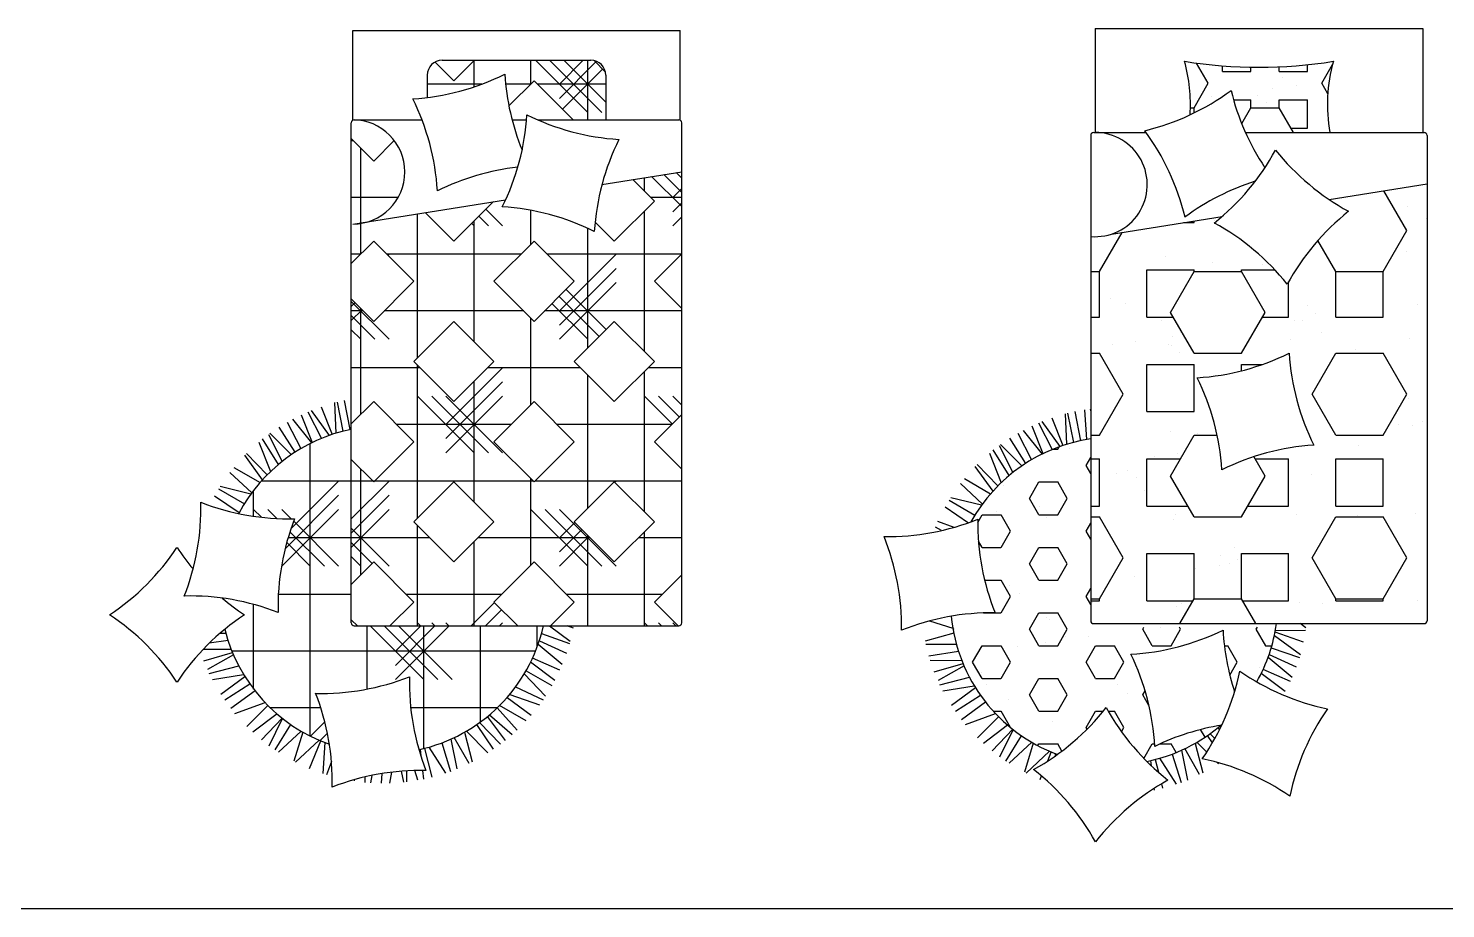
# Model space of a CAD drawing. Header units: inches. Extents: x 11.4 to 53.9, y 13.7 to 38.5.
# Drawn here: x 37.672 to 42.432, y 22.419 to 25.377 of the extents above; entities that cross this region are included whole.
import ezdxf

# ---------------------------------------------------------------- set-up
doc = ezdxf.new("R2010")
doc.units = ezdxf.units.IN
doc.header["$MEASUREMENT"] = 0
doc.layers.add('1', color=1, linetype='Continuous')
doc.layers.add('4', color=4, linetype='Continuous')

msp = doc.modelspace()

# ---------------------------------------------------------------- linework, layer by layer
at = {"layer": '1'}
msp.add_line((33.248, 22.4193), (53.5742, 22.4193), dxfattribs=at)
at = {"layer": '4'}
for p, q in [((41.2549, 25.3768), (42.3549, 25.3768)), ((41.2549, 25.3768), (41.2549, 25.0268)), ((42.3549, 25.3768), (42.3549, 25.0268)), ((38.7612, 25.3694), (39.8612, 25.3694)), ((38.7612, 25.068), (38.7612, 25.3694)), ((39.8612, 25.068), (39.8612, 25.3694)), ((39.1009, 25.2004), (39.0378, 25.2635)), ((39.0612, 25.2694), (39.5612, 25.2694)), ((39.1009, 25.2004), (39.1698, 25.2694)), ((39.1693, 25.1802), (39.1693, 25.2689)), ((39.3598, 25.19), (39.3598, 25.2694)), ((39.3749, 25.2694), (39.5503, 25.094)), ((39.4226, 25.2694), (39.5979, 25.094)), ((39.5352, 25.2694), (39.4551, 25.1892)), ((39.5768, 25.2633), (39.4551, 25.1416)), ((39.6006, 25.2395), (39.4659, 25.1048)), ((39.4702, 25.2694), (39.6112, 25.1283)), ((39.5503, 25.0694), (39.5503, 25.2694)), ((39.6101, 25.2301), (39.5719, 25.2682)), ((41.6348, 25.1924), (41.5957, 25.26)), ((41.6824, 25.232), (41.6824, 25.2508)), ((41.6824, 25.232), (41.7777, 25.232)), ((41.7777, 25.232), (41.7777, 25.2463)), ((41.8729, 25.232), (41.8729, 25.2475)), ((41.8729, 25.232), (41.9682, 25.232)), ((41.9682, 25.232), (41.9682, 25.2545)), ((42.0158, 25.1924), (42.0518, 25.2548)), ((39.0112, 25.2194), (39.0112, 25.1443)), ((39.1948, 25.1892), (39.0112, 25.1892)), ((39.3591, 25.1892), (39.2747, 25.1892)), ((39.2857, 25.1159), (39.3703, 25.2004)), ((39.5014, 25.0694), (39.3703, 25.2004)), ((39.6112, 25.1892), (39.3815, 25.1892)), ((39.6112, 25.2194), (39.6112, 25.0694)), ((41.5872, 25.1099), (41.6348, 25.1924)), ((41.8824, 25.2109), (41.8824, 25.2109)), ((41.9311, 25.1859), (41.9311, 25.1859)), ((42.036, 25.1573), (42.0158, 25.1924)), ((41.6448, 25.1482), (41.6448, 25.1482)), ((41.7196, 25.1367), (41.7777, 25.1367)), ((41.7777, 25.1099), (41.7777, 25.1367)), ((41.8013, 25.1521), (41.8013, 25.1521)), ((41.8518, 25.1754), (41.8518, 25.1754)), ((41.8729, 25.1367), (41.9682, 25.1367)), ((41.8729, 25.1099), (41.8729, 25.1367)), ((41.9682, 25.0415), (41.9682, 25.1367)), ((41.5748, 25.1099), (41.5872, 25.1099)), ((41.5872, 25.0926), (41.5872, 25.1099)), ((41.747, 25.0567), (41.7777, 25.1099)), ((41.7777, 25.1099), (41.8729, 25.1099)), ((41.8294, 25.1264), (41.8294, 25.1264)), ((41.9205, 25.0274), (41.8729, 25.1099)), ((38.7562, 23.3794), (38.7562, 25.0594)), ((38.7662, 25.0694), (38.9937, 25.0694)), ((39.2964, 25.0694), (39.3451, 25.0694)), ((39.3828, 25.0694), (39.8562, 25.0694)), ((39.8662, 23.3794), (39.8662, 25.0594)), ((41.9124, 25.0415), (41.9682, 25.0415)), ((38.8315, 24.931), (38.7562, 25.0063)), ((38.7638, 24.9987), (38.7562, 24.9987)), ((38.8315, 24.931), (38.9006, 25.0002)), ((38.9017, 24.9987), (38.8992, 24.9987)), ((41.2399, 25.0168), (41.2399, 23.3868)), ((41.2499, 25.0268), (41.4257, 25.0268)), ((41.7597, 25.0268), (42.3599, 25.0268)), ((41.9202, 25.0268), (41.9205, 25.0274)), ((42.3699, 25.0168), (42.3699, 23.3868)), ((38.7883, 24.6185), (38.7883, 24.9742)), ((39.5984, 24.8525), (39.8662, 24.8951)), ((39.7744, 24.7963), (39.7017, 24.869)), ((39.7408, 24.8299), (39.7408, 24.8752)), ((39.7652, 24.8791), (39.8662, 24.7781)), ((39.8063, 24.8856), (39.8662, 24.8257)), ((39.8474, 24.8922), (39.8662, 24.8733)), ((42.0406, 24.8018), (42.3699, 24.8542)), ((38.9136, 24.8082), (38.7562, 24.8082)), ((39.8662, 24.8082), (39.7625, 24.8082)), ((39.8662, 24.8384), (39.8361, 24.8082)), ((42.0433, 24.8), (42.0447, 24.8024)), ((42.3015, 24.6974), (42.2244, 24.831)), ((38.7612, 24.7194), (39.2748, 24.8011)), ((39.1009, 24.6616), (39.0044, 24.758)), ((39.1009, 24.6616), (39.2338, 24.7945)), ((39.2084, 24.7691), (39.2646, 24.713)), ((39.3598, 24.6512), (39.3598, 24.7654)), ((39.6397, 24.6616), (39.7744, 24.7963)), ((39.7408, 24.2911), (39.7408, 24.7628)), ((39.8662, 24.7908), (39.8361, 24.7606)), ((42.3023, 24.7794), (42.3023, 24.7794)), ((38.9788, 24.2702), (38.9788, 24.754)), ((39.1608, 24.7215), (39.1693, 24.713)), ((39.1693, 24.3238), (39.1693, 24.7301)), ((39.1846, 24.7453), (39.2169, 24.713)), ((39.6397, 24.6616), (39.5752, 24.7261)), ((39.8662, 24.7431), (39.8361, 24.713)), ((41.3092, 24.6854), (41.6815, 24.7447)), ((41.5516, 24.724), (41.5872, 24.724)), ((41.5872, 24.724), (41.5872, 24.7296)), ((41.6556, 24.7321), (41.6556, 24.7321)), ((42.3665, 24.7384), (42.3665, 24.7384)), ((38.7562, 24.5864), (38.8315, 24.6616)), ((38.9662, 24.5269), (38.8315, 24.6616)), ((39.2356, 24.5269), (39.3703, 24.6616)), ((39.505, 24.5269), (39.3703, 24.6616)), ((39.5503, 24.3029), (39.5503, 24.7051)), ((41.2697, 24.56), (41.3454, 24.6912)), ((42.0634, 24.56), (42.0032, 24.6642)), ((42.2222, 24.56), (42.3015, 24.6974)), ((38.7876, 24.6177), (38.7562, 24.6177)), ((39.3264, 24.6177), (38.8754, 24.6177)), ((38.8836, 24.6177), (38.8795, 24.6136)), ((39.8652, 24.6177), (39.4142, 24.6177)), ((39.6456, 24.6177), (39.4551, 24.4272)), ((39.7744, 24.5269), (39.8662, 24.6188)), ((42.3005, 24.6287), (42.3005, 24.6287)), ((39.6456, 24.5701), (39.4551, 24.3796)), ((41.4284, 24.5652), (41.5872, 24.5652)), ((41.4284, 24.4065), (41.4284, 24.5652)), ((41.49, 24.6088), (41.49, 24.6088)), ((41.5872, 24.5599), (41.5872, 24.5652)), ((41.6487, 24.5893), (41.6487, 24.5893)), ((41.7459, 24.5652), (41.8585, 24.5652)), ((41.7459, 24.56), (41.7459, 24.5652)), ((41.8162, 24.5849), (41.8162, 24.5849)), ((38.8315, 24.3922), (38.9662, 24.5269)), ((39.3703, 24.3922), (39.2356, 24.5269)), ((39.3703, 24.3922), (39.505, 24.5269)), ((39.6456, 24.5225), (39.4551, 24.332)), ((39.8662, 24.4351), (39.7744, 24.5269)), ((41.2399, 24.56), (41.2697, 24.56)), ((41.2697, 24.4065), (41.2697, 24.56)), ((41.5078, 24.4225), (41.5872, 24.56)), ((41.5872, 24.56), (41.7459, 24.56)), ((41.8253, 24.4225), (41.7459, 24.56)), ((41.9047, 24.4065), (41.9047, 24.525)), ((42.0634, 24.56), (42.2222, 24.56)), ((42.0634, 24.4065), (42.0634, 24.56)), ((42.2222, 24.4065), (42.2222, 24.56)), ((39.454, 24.4759), (39.5887, 24.3412)), ((39.4778, 24.4997), (39.6125, 24.365)), ((38.8315, 24.3922), (38.7562, 24.4675)), ((38.7562, 24.4593), (38.8836, 24.332)), ((38.7686, 24.4551), (38.7562, 24.4428)), ((38.7924, 24.4313), (38.7562, 24.3951)), ((38.7965, 24.4272), (38.7562, 24.4272)), ((38.7883, 24.0797), (38.7883, 24.4354)), ((39.3353, 24.4272), (38.8665, 24.4272)), ((39.8662, 24.4272), (39.4053, 24.4272)), ((39.4302, 24.4521), (39.5503, 24.332)), ((41.3062, 24.4678), (41.3062, 24.4678)), ((41.3581, 24.4511), (41.3581, 24.4511)), ((41.5872, 24.285), (41.5078, 24.4225)), ((41.7459, 24.285), (41.8253, 24.4225)), ((41.9679, 24.4459), (41.9679, 24.4459)), ((42.336, 24.45), (42.336, 24.45)), ((38.7562, 24.4117), (38.8359, 24.332)), ((38.9662, 24.2575), (39.1009, 24.3922)), ((39.2356, 24.2575), (39.1009, 24.3922)), ((39.3598, 24.1124), (39.3598, 24.4027)), ((39.505, 24.2575), (39.6397, 24.3922)), ((39.7744, 24.2575), (39.6397, 24.3922)), ((41.2399, 24.4065), (41.2697, 24.4065)), ((41.4284, 24.4065), (41.517, 24.4065)), ((41.4762, 24.396), (41.4762, 24.396)), ((41.8019, 24.3797), (41.8019, 24.3797)), ((41.8161, 24.4065), (41.9047, 24.4065)), ((41.9258, 24.396), (41.9258, 24.396)), ((41.9507, 24.3969), (41.9507, 24.3969)), ((41.996, 24.4202), (41.996, 24.4202)), ((42.0634, 24.4065), (42.2222, 24.4065)), ((38.7562, 24.3641), (38.7883, 24.332)), ((41.5156, 24.342), (41.5156, 24.342)), ((41.5404, 24.3551), (41.5404, 24.3551)), ((41.9112, 24.33), (41.9112, 24.33)), ((42.015, 24.356), (42.015, 24.356)), ((42.3101, 24.3351), (42.3101, 24.3351)), ((41.2399, 24.285), (41.2697, 24.285)), ((41.349, 24.1475), (41.2697, 24.285)), ((41.3124, 24.3153), (41.3124, 24.3153)), ((41.3917, 24.3257), (41.3917, 24.3257)), ((41.4996, 24.3152), (41.4996, 24.3152)), ((41.5098, 24.3121), (41.5098, 24.3121)), ((41.5379, 24.2864), (41.5379, 24.2864)), ((41.5872, 24.285), (41.7459, 24.285)), ((41.984, 24.1475), (42.0634, 24.285)), ((42.0634, 24.285), (42.2222, 24.285)), ((42.1286, 24.2987), (42.1286, 24.2987)), ((42.3015, 24.1475), (42.2222, 24.285)), ((38.987, 24.2367), (38.7562, 24.2367)), ((39.1009, 24.1228), (38.9662, 24.2575)), ((38.9788, 23.7314), (38.9788, 24.2449)), ((39.2646, 24.2367), (39.0741, 24.0462)), ((39.1009, 24.1228), (39.2356, 24.2575)), ((39.5258, 24.2367), (39.2148, 24.2367)), ((39.6397, 24.1228), (39.505, 24.2575)), ((39.6397, 24.1228), (39.7744, 24.2575)), ((39.8662, 24.2367), (39.7536, 24.2367)), ((41.4284, 24.2477), (41.5872, 24.2477)), ((41.4284, 24.089), (41.4284, 24.2477)), ((41.5872, 24.089), (41.5872, 24.2477)), ((41.7459, 24.2477), (41.8169, 24.2477)), ((41.7459, 24.2262), (41.7459, 24.2477)), ((39.2646, 24.1891), (39.0741, 23.9986)), ((39.1693, 23.785), (39.1693, 24.1913)), ((39.5503, 23.764), (39.5503, 24.2122)), ((39.7408, 23.7523), (39.7408, 24.2239)), ((38.9788, 24.1415), (39.1693, 23.951)), ((39.0264, 24.1415), (39.2169, 23.951)), ((39.2646, 24.1415), (39.0741, 23.951)), ((39.0741, 24.1415), (39.2646, 23.951)), ((39.7408, 24.1415), (39.8343, 24.048)), ((39.7884, 24.1415), (39.8581, 24.0718)), ((39.8361, 24.1415), (39.8662, 24.1113)), ((41.2697, 24.01), (41.349, 24.1475)), ((42.0634, 24.01), (41.984, 24.1475)), ((42.2222, 24.01), (42.3015, 24.1475)), ((38.6103, 24.0884), (38.6561, 23.9992)), ((38.6215, 24.0931), (38.6822, 24.0091)), ((38.6553, 24.1057), (38.6923, 24.0126)), ((38.706, 24.0169), (38.701, 24.1194)), ((38.7084, 24.1213), (38.7276, 24.023)), ((38.7328, 24.1269), (38.7519, 24.0287)), ((38.7562, 24.0476), (38.8315, 24.1228)), ((38.9662, 23.9881), (38.8315, 24.1228)), ((39.2356, 23.9881), (39.3703, 24.1228)), ((39.505, 23.9881), (39.3703, 24.1228)), ((41.1868, 24.0895), (41.206, 23.9913)), ((41.2265, 23.9952), (41.22, 24.0955)), ((41.2383, 24.0981), (41.2398, 24.0903)), ((41.4284, 24.089), (41.5872, 24.089)), ((42.3084, 24.1339), (42.3084, 24.1339)), ((38.5409, 24.0538), (38.5871, 23.9649)), ((38.5586, 24.0636), (38.6225, 23.984)), ((38.5882, 24.0785), (38.6252, 23.9854)), ((39.2937, 24.0462), (38.908, 24.0462)), ((39.8325, 24.0462), (39.4469, 24.0462)), ((39.7744, 23.9881), (39.8662, 24.0799)), ((41.0422, 24.0411), (41.0792, 23.948)), ((41.0643, 24.051), (41.1102, 23.9618)), ((41.0756, 24.0557), (41.1362, 23.9718)), ((41.1094, 24.0683), (41.1464, 23.9752)), ((41.16, 23.9796), (41.155, 24.082)), ((41.1624, 24.0839), (41.1816, 23.9856)), ((42.2733, 24.0472), (42.2733, 24.0472)), ((42.3197, 24.0414), (42.3197, 24.0414)), ((42.3527, 24.0576), (42.3527, 24.0576)), ((38.5119, 23.9119), (38.4586, 23.9975)), ((38.478, 24.0125), (38.5244, 23.9221)), ((38.5549, 23.9446), (38.4829, 24.0162)), ((38.5133, 24.0369), (38.5671, 23.9526)), ((40.9673, 23.9995), (41.0211, 23.9152)), ((40.9949, 24.0164), (41.0411, 23.9276)), ((41.0126, 24.0262), (41.0765, 23.9466)), ((41.2399, 24.01), (41.2697, 24.01)), ((41.5078, 23.8725), (41.5872, 24.01)), ((41.5092, 24.0215), (41.5092, 24.0215)), ((41.5872, 24.01), (41.6644, 24.01)), ((41.5992, 24.0144), (41.5992, 24.0144)), ((42.0634, 24.01), (42.2222, 24.01)), ((38.4041, 23.9485), (38.474, 23.877)), ((38.4455, 23.9868), (38.4849, 23.8878)), ((38.6186, 22.999), (38.6186, 23.9821)), ((38.8315, 23.8534), (38.9662, 23.9881)), ((39.3703, 23.8534), (39.2356, 23.9881)), ((39.3703, 23.8534), (39.505, 23.9881)), ((39.8662, 23.8963), (39.7744, 23.9881)), ((40.8996, 23.9494), (40.9389, 23.8504)), ((40.9659, 23.8745), (40.9126, 23.9602)), ((40.932, 23.9751), (40.9785, 23.8848)), ((41.009, 23.9072), (40.937, 23.9788)), ((41.1122, 23.9626), (41.129, 23.9626)), ((41.1291, 23.9626), (41.1338, 23.9709)), ((41.1694, 23.9665), (41.1694, 23.9665)), ((41.5322, 23.9496), (41.5322, 23.9496)), ((42.1381, 23.9743), (42.1381, 23.9743)), ((38.362, 23.9018), (38.4497, 23.8508)), ((38.4577, 23.8597), (38.3982, 23.9425)), ((38.8315, 23.8534), (38.7562, 23.9286)), ((40.9117, 23.8224), (40.8522, 23.9052)), ((40.8581, 23.9111), (40.928, 23.8396)), ((41.2243, 23.9076), (41.2398, 23.9345)), ((41.2398, 23.8808), (41.2243, 23.9077)), ((41.2399, 23.9302), (41.2697, 23.9302)), ((41.2697, 23.7715), (41.2697, 23.9302)), ((41.4284, 23.9302), (41.5411, 23.9302)), ((41.4284, 23.7715), (41.4284, 23.9302)), ((41.4529, 23.9392), (41.4529, 23.9392)), ((41.8253, 23.8726), (41.7876, 23.9378)), ((41.792, 23.9302), (41.9047, 23.9302)), ((41.9047, 23.7715), (41.9047, 23.9302)), ((42.0634, 23.9302), (42.2222, 23.9302)), ((42.0634, 23.7715), (42.0634, 23.9302)), ((42.2222, 23.7715), (42.2222, 23.9302)), ((38.4219, 23.8159), (38.3483, 23.8845)), ((39.368, 23.8557), (38.4541, 23.8557)), ((38.7138, 23.8557), (38.5538, 23.6957)), ((38.8836, 23.8557), (38.7562, 23.7284)), ((38.7883, 23.5409), (38.7883, 23.8966)), ((38.9662, 23.7187), (39.1009, 23.8534)), ((39.2356, 23.7187), (39.1009, 23.8534)), ((39.3598, 23.5735), (39.3598, 23.8639)), ((39.8662, 23.8557), (39.3726, 23.8557)), ((39.505, 23.7187), (39.6397, 23.8534)), ((39.7744, 23.7187), (39.6397, 23.8534)), ((39.6456, 23.8557), (39.6415, 23.8516)), ((40.816, 23.8644), (40.9037, 23.8134)), ((41.0338, 23.7977), (41.0656, 23.8527)), ((41.0655, 23.8527), (41.129, 23.8527)), ((41.1608, 23.7977), (41.1291, 23.8527)), ((41.3254, 23.8805), (41.3254, 23.8805)), ((41.364, 23.8922), (41.364, 23.8922)), ((41.3921, 23.8664), (41.3921, 23.8664)), ((41.5872, 23.7351), (41.5078, 23.8726)), ((41.7459, 23.7351), (41.8253, 23.8725)), ((41.9828, 23.8787), (41.9828, 23.8787)), ((38.2971, 23.8061), (38.3802, 23.7497)), ((38.3106, 23.8293), (38.3971, 23.7791)), ((38.4188, 23.8117), (38.3156, 23.8373)), ((38.4281, 23.7376), (38.4281, 23.8241)), ((38.7138, 23.8081), (38.5339, 23.6282)), ((38.8836, 23.8081), (38.7562, 23.6808)), ((40.8759, 23.7785), (40.8024, 23.8472)), ((40.9464, 23.8418), (40.9464, 23.8418)), ((41.4203, 23.8252), (41.4203, 23.8252)), ((42.3695, 23.8269), (42.3695, 23.8269)), ((38.428, 23.7605), (38.4544, 23.7341)), ((38.4757, 23.7605), (38.5063, 23.7299)), ((38.5233, 23.7605), (38.5548, 23.729)), ((38.7138, 23.7605), (38.5233, 23.57)), ((38.8836, 23.7605), (38.7562, 23.6331)), ((39.3598, 23.7605), (39.5503, 23.57)), ((39.4074, 23.7605), (39.5979, 23.57)), ((39.4551, 23.7605), (39.6456, 23.57)), ((40.7511, 23.7687), (40.8291, 23.7158)), ((40.7646, 23.7919), (40.8511, 23.7417)), ((40.8728, 23.7743), (40.7696, 23.7999)), ((41.0656, 23.7427), (41.0338, 23.7977)), ((41.0683, 23.7713), (41.0683, 23.7713)), ((41.1291, 23.7427), (41.1608, 23.7977)), ((41.2399, 23.7715), (41.2697, 23.7715)), ((41.4284, 23.7715), (41.5661, 23.7715)), ((41.7669, 23.7715), (41.9047, 23.7715)), ((42.0634, 23.7715), (42.2222, 23.7715)), ((38.5629, 23.7209), (38.7138, 23.57)), ((39.1009, 23.584), (38.9662, 23.7187)), ((39.1009, 23.584), (39.2356, 23.7187)), ((39.5068, 23.7169), (39.4551, 23.6652)), ((39.6397, 23.584), (39.505, 23.7187)), ((39.6397, 23.584), (39.7744, 23.7187)), ((40.7809, 23.7003), (40.7269, 23.7205)), ((40.8603, 23.7171), (40.8751, 23.7427)), ((40.875, 23.7427), (40.9385, 23.7427)), ((40.9237, 23.7523), (40.9237, 23.7523)), ((40.9703, 23.6877), (40.9386, 23.7427)), ((41.0655, 23.7427), (41.129, 23.7427)), ((41.0908, 23.7323), (41.0908, 23.7323)), ((41.2243, 23.6877), (41.2398, 23.7146)), ((41.2399, 23.7351), (41.2697, 23.7351)), ((41.349, 23.5976), (41.2697, 23.7351)), ((41.5188, 23.7279), (41.5188, 23.7279)), ((41.5247, 23.7449), (41.5247, 23.7449)), ((41.5872, 23.7351), (41.7459, 23.7351)), ((41.9304, 23.7427), (41.9304, 23.7427)), ((41.984, 23.5976), (42.0634, 23.7351)), ((42.0634, 23.7351), (42.2222, 23.7351)), ((42.1345, 23.7397), (42.1345, 23.7397)), ((42.3015, 23.5976), (42.2222, 23.7351)), ((42.3293, 23.7478), (42.3293, 23.7478)), ((39.0196, 23.6652), (38.544, 23.6652)), ((38.5504, 23.6857), (38.6662, 23.57)), ((38.7562, 23.6973), (38.8836, 23.57)), ((38.9788, 23.3694), (38.9788, 23.7061)), ((39.5585, 23.6652), (39.1821, 23.6652)), ((39.5306, 23.6931), (39.4551, 23.6176)), ((39.5544, 23.6693), (39.4551, 23.57)), ((39.5503, 23.3694), (39.5503, 23.6734)), ((39.8662, 23.6652), (39.7209, 23.6652)), ((39.7408, 23.3694), (39.7408, 23.6851)), ((40.7383, 23.6893), (40.7185, 23.7011)), ((40.9386, 23.6327), (40.9703, 23.6877)), ((41.2398, 23.6608), (41.2243, 23.6877)), ((38.5394, 23.6491), (38.6185, 23.57)), ((38.7562, 23.6497), (38.8267, 23.5792)), ((39.1693, 23.3694), (39.1693, 23.6524)), ((40.8751, 23.6327), (40.8626, 23.6543)), ((40.875, 23.6327), (40.9385, 23.6327)), ((41.0338, 23.5777), (41.0656, 23.6327)), ((41.0655, 23.6327), (41.129, 23.6327)), ((41.1608, 23.5777), (41.1291, 23.6327)), ((41.4284, 23.6127), (41.5872, 23.6127)), ((41.4284, 23.454), (41.4284, 23.6127)), ((41.5872, 23.4601), (41.5872, 23.6127)), ((41.7223, 23.6328), (41.7223, 23.6328)), ((41.7459, 23.6127), (41.9047, 23.6127)), ((41.7459, 23.4601), (41.7459, 23.6127)), ((41.9047, 23.454), (41.9047, 23.6127)), ((38.7562, 23.6021), (38.7883, 23.57)), ((38.7562, 23.5088), (38.8315, 23.584)), ((38.9662, 23.4493), (38.8315, 23.584)), ((39.2356, 23.4493), (39.3703, 23.584)), ((39.505, 23.4493), (39.3703, 23.584)), ((41.0656, 23.5227), (41.0338, 23.5777)), ((41.1291, 23.5227), (41.1608, 23.5777)), ((41.2697, 23.4601), (41.349, 23.5976)), ((41.6727, 23.5735), (41.6727, 23.5735)), ((41.6764, 23.6059), (41.6764, 23.6059)), ((41.7045, 23.5802), (41.7045, 23.5802)), ((41.7339, 23.5919), (41.7339, 23.5919)), ((42.0634, 23.4601), (41.984, 23.5976)), ((42.2222, 23.4601), (42.3015, 23.5976)), ((39.7744, 23.4493), (39.8662, 23.5411)), ((40.8836, 23.5227), (40.9385, 23.5227)), ((40.9703, 23.4677), (40.9386, 23.5227)), ((41.0655, 23.5227), (41.129, 23.5227)), ((41.3864, 23.5358), (41.3864, 23.5358)), ((41.5934, 23.5631), (41.5934, 23.5631)), ((38.7562, 23.4747), (38.5113, 23.4747)), ((39.261, 23.4747), (38.9407, 23.4747)), ((39.7998, 23.4747), (39.4795, 23.4747)), ((40.9665, 23.5065), (40.9665, 23.5065)), ((40.9993, 23.4765), (40.9993, 23.4765)), ((41.2243, 23.4677), (41.2398, 23.4946)), ((38.4281, 23.1569), (38.4281, 23.4413)), ((38.8862, 23.3694), (38.9662, 23.4493)), ((39.2374, 23.4475), (39.1592, 23.3694)), ((39.2612, 23.4237), (39.2068, 23.3694)), ((39.3155, 23.3694), (39.2356, 23.4493)), ((39.425, 23.3694), (39.505, 23.4493)), ((39.8543, 23.3694), (39.7744, 23.4493)), ((40.9386, 23.4127), (40.9703, 23.4677)), ((41.2398, 23.4408), (41.2243, 23.4677)), ((41.2399, 23.4601), (41.2697, 23.4601)), ((41.2399, 23.454), (41.2697, 23.454)), ((41.2464, 23.4464), (41.2464, 23.4464)), ((41.2697, 23.454), (41.2697, 23.4601)), ((41.4284, 23.454), (41.5836, 23.454)), ((41.5284, 23.4342), (41.5284, 23.4342)), ((41.5391, 23.3768), (41.5872, 23.4601)), ((41.5433, 23.4436), (41.5433, 23.4436)), ((41.5872, 23.4601), (41.7459, 23.4601)), ((41.794, 23.3768), (41.7459, 23.4601)), ((41.7494, 23.454), (41.9047, 23.454)), ((41.94, 23.449), (41.94, 23.449)), ((42.0179, 23.4444), (42.0179, 23.4444)), ((42.0634, 23.4601), (42.2222, 23.4601)), ((42.0634, 23.454), (42.0634, 23.4601)), ((42.0634, 23.454), (42.2222, 23.454)), ((42.2222, 23.454), (42.2222, 23.4601)), ((42.3389, 23.4541), (42.3389, 23.4541)), ((38.7767, 23.3694), (38.7562, 23.3898)), ((38.9788, 23.3795), (38.9889, 23.3694)), ((39.0264, 23.3795), (39.0366, 23.3694)), ((39.0741, 23.3795), (39.0842, 23.3694)), ((39.2646, 23.3795), (39.2544, 23.3694)), ((39.7408, 23.3795), (39.7509, 23.3694)), ((39.7884, 23.3795), (39.7986, 23.3694)), ((39.8361, 23.3795), (39.8462, 23.3694)), ((40.6987, 23.3859), (40.7771, 23.3613)), ((40.8802, 23.4127), (40.9385, 23.4127)), ((41.0338, 23.3577), (41.0656, 23.4127)), ((41.0655, 23.4127), (41.129, 23.4127)), ((41.0899, 23.3966), (41.0899, 23.3966)), ((41.102, 23.3897), (41.102, 23.3897)), ((41.1608, 23.3577), (41.1291, 23.4127)), ((41.2499, 23.3768), (42.3599, 23.3768)), ((41.963, 23.3623), (41.9438, 23.3768)), ((38.3162, 23.3452), (38.3349, 23.345)), ((38.7662, 23.3694), (39.8562, 23.3694)), ((38.8091, 23.157), (38.8091, 23.3694)), ((38.8192, 23.3694), (38.9996, 23.189)), ((38.8668, 23.3694), (39.0472, 23.189)), ((39.0847, 23.3694), (38.9043, 23.189)), ((39.0371, 23.3694), (38.9043, 23.2366)), ((38.9894, 23.3694), (38.9043, 23.2842)), ((38.9144, 23.3694), (39.0948, 23.189)), ((38.9996, 22.9572), (38.9996, 23.3694)), ((39.1901, 23.0466), (39.1901, 23.3694)), ((39.3806, 23.2981), (39.3806, 23.3694)), ((39.3952, 23.3432), (39.4898, 23.3103)), ((39.4217, 23.3694), (39.492, 23.318)), ((39.5024, 23.3617), (39.481, 23.3694)), ((40.7802, 23.3443), (40.6834, 23.3185)), ((40.7798, 23.3577), (40.7768, 23.363)), ((40.7782, 23.3549), (40.7798, 23.3577)), ((41.0656, 23.3027), (41.0338, 23.3577)), ((41.1291, 23.3027), (41.1608, 23.3577)), ((41.154, 23.3348), (41.154, 23.3348)), ((41.2322, 23.3326), (41.2322, 23.3326)), ((41.4148, 23.3577), (41.4188, 23.3647)), ((41.4466, 23.3027), (41.4148, 23.3577)), ((41.4737, 23.3644), (41.4737, 23.3644)), ((41.5101, 23.3027), (41.5418, 23.3577)), ((41.5418, 23.3577), (41.5378, 23.3647)), ((41.7958, 23.3577), (41.7998, 23.3647)), ((41.8276, 23.3027), (41.7958, 23.3577)), ((41.857, 23.3372), (41.944, 23.2736)), ((41.9544, 23.3144), (41.8593, 23.3484)), ((41.9616, 23.3533), (41.8601, 23.3526)), ((38.3534, 23.2895), (38.2586, 23.2903)), ((38.2606, 23.2523), (38.3572, 23.28)), ((38.3423, 23.3204), (38.2789, 23.3109)), ((39.3752, 23.2842), (38.3555, 23.2842)), ((39.4648, 23.2394), (39.3837, 23.3067)), ((39.388, 23.3193), (39.4793, 23.2772)), ((40.6856, 23.3084), (40.7889, 23.3076)), ((40.7963, 23.283), (40.6963, 23.268)), ((40.8433, 23.2477), (40.8751, 23.3027)), ((40.875, 23.3027), (40.9385, 23.3027)), ((40.9703, 23.2477), (40.9386, 23.3027)), ((40.9951, 23.3014), (40.9951, 23.3014)), ((41.0655, 23.3027), (41.129, 23.3027)), ((41.0877, 23.3135), (41.0877, 23.3135)), ((41.2243, 23.2477), (41.2561, 23.3027)), ((41.256, 23.3027), (41.3195, 23.3027)), ((41.3513, 23.2477), (41.3196, 23.3027)), ((41.4465, 23.3027), (41.51, 23.3027)), ((41.6888, 23.3027), (41.7005, 23.3027)), ((41.7323, 23.2477), (41.7006, 23.3027)), ((41.8275, 23.3027), (41.8484, 23.3027)), ((41.8464, 23.2961), (41.941, 23.2633)), ((38.3604, 23.2725), (38.273, 23.2228)), ((38.2795, 23.2089), (38.3784, 23.2348)), ((39.4395, 23.1859), (39.3585, 23.2472)), ((39.4563, 23.22), (39.365, 23.2607)), ((40.8074, 23.2521), (40.7009, 23.253)), ((40.7146, 23.2149), (40.8112, 23.2426)), ((40.8144, 23.2351), (40.727, 23.1854)), ((40.8751, 23.1927), (40.8433, 23.2477)), ((40.9386, 23.1927), (40.9703, 23.2477)), ((41.2561, 23.1927), (41.2243, 23.2477)), ((41.3196, 23.1927), (41.3513, 23.2477)), ((41.707, 23.2039), (41.7323, 23.2477)), ((41.9164, 23.1962), (41.8355, 23.2632)), ((41.8391, 23.2732), (41.9303, 23.2313)), ((38.2896, 23.1887), (38.3948, 23.2056)), ((38.3993, 23.1984), (38.3184, 23.1392)), ((39.4087, 23.1337), (39.3373, 23.2082)), ((39.3435, 23.2188), (39.4301, 23.1688)), ((40.7335, 23.1715), (40.8324, 23.1974)), ((40.8728, 23.2138), (40.8728, 23.2138)), ((40.875, 23.1927), (40.9385, 23.1927)), ((41.0338, 23.1378), (41.0656, 23.1927)), ((41.0655, 23.1927), (41.129, 23.1927)), ((41.1608, 23.1378), (41.1291, 23.1927)), ((41.256, 23.1927), (41.3195, 23.1927)), ((41.3276, 23.2116), (41.3276, 23.2116)), ((41.8078, 23.2289), (41.8078, 23.2289)), ((41.8935, 23.1485), (41.8126, 23.2098)), ((41.9104, 23.1826), (41.819, 23.2233)), ((38.416, 23.1733), (38.3317, 23.1193)), ((38.4329, 23.1506), (38.3522, 23.0915)), ((39.2884, 23.1391), (39.3882, 23.1044)), ((39.3081, 23.1643), (39.4004, 23.1214)), ((40.7436, 23.1513), (40.8489, 23.1683)), ((40.8533, 23.161), (40.7724, 23.1018)), ((40.87, 23.1359), (40.7857, 23.082)), ((40.8886, 23.1711), (40.8886, 23.1711)), ((41.0656, 23.0828), (41.0338, 23.1378)), ((41.1291, 23.0828), (41.1608, 23.1378)), ((41.3309, 23.1726), (41.3309, 23.1726)), ((41.3637, 23.1426), (41.3637, 23.1426)), ((41.4148, 23.1378), (41.4226, 23.1512)), ((41.4356, 23.1017), (41.4148, 23.1378)), ((38.3654, 23.075), (38.4665, 23.1118)), ((38.4764, 23.1016), (38.4057, 23.0309)), ((38.654, 23.0937), (38.4845, 23.0937)), ((39.2462, 23.0937), (38.9559, 23.0937)), ((39.313, 23.0193), (39.2463, 23.0939)), ((39.344, 23.0508), (39.254, 23.1014)), ((39.2794, 23.1286), (39.3604, 23.0694)), ((40.887, 23.1132), (40.8062, 23.0541)), ((40.9636, 23.1233), (40.9636, 23.1233)), ((38.5068, 23.0734), (38.4255, 23.0119)), ((38.4549, 22.9865), (38.5239, 23.0593)), ((38.4804, 22.9667), (38.5257, 23.0579)), ((38.6673, 23.0472), (38.6189, 22.9988)), ((39.1868, 23.0442), (39.2571, 22.9718)), ((39.2132, 23.0645), (39.2726, 22.984)), ((39.2207, 23.0708), (39.2968, 23.0044)), ((40.8195, 23.0377), (40.9205, 23.0744)), ((40.9304, 23.0642), (40.8597, 22.9935)), ((40.9127, 23.0828), (40.9385, 23.0828)), ((40.97, 23.0284), (40.9386, 23.0828)), ((41.0655, 23.0828), (41.129, 23.0828)), ((41.1132, 23.0471), (41.1132, 23.0471)), ((41.2243, 23.0278), (41.2561, 23.0828)), ((41.256, 23.0828), (41.2821, 23.0828)), ((41.2984, 23.0828), (41.3195, 23.0828)), ((41.3513, 23.0278), (41.3196, 23.0828)), ((38.5003, 22.9527), (38.5532, 23.0376)), ((38.5877, 23.0157), (38.512, 22.945)), ((38.593, 23.0127), (38.5635, 22.9149)), ((38.6762, 23.0085), (38.6515, 22.9838)), ((39.1517, 22.907), (39.1022, 22.9941)), ((39.1366, 23.0121), (39.1627, 22.9125)), ((39.1428, 23.0156), (39.2152, 22.9427)), ((39.2338, 22.955), (39.1779, 23.038)), ((40.9608, 23.0361), (40.8795, 22.9745)), ((40.9089, 22.9491), (40.9779, 23.022)), ((40.9345, 22.9293), (40.9798, 23.0205)), ((40.9543, 22.9153), (41.0073, 23.0003)), ((41.2275, 23.0223), (41.2243, 23.0278)), ((41.3432, 23.0137), (41.3513, 23.0278)), ((41.6241, 22.9953), (41.6092, 23.0211)), ((41.6484, 22.9761), (41.6319, 23.0006)), ((41.6408, 23.0069), (41.6566, 22.9905)), ((41.6672, 23.0271), (41.6723, 23.0202)), ((41.6747, 23.0334), (41.6776, 23.0309)), ((38.648, 22.9853), (38.5694, 22.9118)), ((38.6161, 22.8902), (38.6536, 22.9829)), ((38.6615, 22.8733), (38.6681, 22.9771)), ((38.9871, 22.9542), (38.9897, 22.9324)), ((39.002, 22.9578), (39.0273, 22.861)), ((39.0171, 22.9619), (39.0724, 22.8744)), ((39.06, 22.9761), (39.0896, 22.8804)), ((39.0903, 22.9886), (39.1109, 22.8887)), ((41.0417, 22.9783), (40.966, 22.9076)), ((41.047, 22.9753), (41.0175, 22.8775)), ((41.102, 22.9479), (41.0234, 22.8744)), ((41.0622, 22.967), (41.0656, 22.9728)), ((41.0655, 22.9728), (41.129, 22.9728)), ((41.0954, 22.9154), (41.1076, 22.9455)), ((41.143, 22.9487), (41.1291, 22.9728)), ((41.4184, 22.924), (41.4466, 22.9728)), ((41.4465, 22.9728), (41.4546, 22.9728)), ((41.4726, 22.9728), (41.51, 22.9728)), ((41.5268, 22.9438), (41.5101, 22.9728)), ((41.5443, 22.9513), (41.565, 22.8513)), ((41.6058, 22.8697), (41.5562, 22.9568)), ((41.5907, 22.9747), (41.6167, 22.8751)), ((41.5968, 22.9783), (41.6296, 22.9453)), ((38.6896, 22.9139), (38.6736, 22.8694)), ((41.1217, 22.9331), (41.1221, 22.9397)), ((41.4412, 22.9168), (41.4432, 22.8996)), ((41.456, 22.9204), (41.4671, 22.8779)), ((41.4712, 22.9245), (41.5264, 22.837)), ((41.514, 22.9387), (41.5436, 22.8431)), ((41.6633, 22.9113), (41.6692, 22.9054)), ((38.767, 22.8528), (38.7659, 22.8482)), ((38.8027, 22.8435), (38.8026, 22.862)), ((38.8258, 22.8671), (38.8205, 22.8421)), ((38.8575, 22.8406), (38.8596, 22.8732)), ((38.8917, 22.8777), (38.8842, 22.8408)), ((38.9327, 22.844), (38.9254, 22.881)), ((38.9427, 22.8451), (38.9427, 22.8822)), ((38.9798, 22.8507), (38.9699, 22.8832)), ((38.9955, 22.8833), (38.999, 22.8544)), ((41.0701, 22.8528), (41.075, 22.865)), ((41.4523, 22.823), (41.453, 22.817)), ((41.4774, 22.8386), (41.4813, 22.8236))]:
    msp.add_line(p, q, dxfattribs=at)
for centre, radius, start, end in [((39.0612, 25.2194), 0.05, 90, 180), ((39.5612, 25.2194), 0.05, 0, 90), ((41.8049, 26.8185), 1.5725, 260.8522, 279.1478), ((41.043, 25.1214), 0.5319, 356.2078, 15.7779), ((42.5667, 25.1214), 0.5319, 164.2221, 190.2477), ((38.9123, 25.9462), 0.808, 273.5788, 296.4212), ((40.0783, 25.2731), 0.808, 183.5788, 202.1776), ((38.2392, 24.7803), 0.808, 3.5788, 26.4212), ((41.2316, 25.8182), 0.808, 283.5788, 306.4212), ((42.4968, 25.3578), 0.808, 193.5788, 213.7767), ((38.7662, 25.0594), 0.01, 90, 180), ((38.7612, 24.8944), 0.175, 270, 90), ((38.5399, 25.1368), 0.808, 333.5788, 356.4212), ((39.7058, 25.81), 0.808, 243.5788, 266.4212), ((39.8562, 25.0594), 0.01, 0, 90), ((40.379, 24.644), 0.808, 153.5788, 176.4212), ((41.2549, 24.8518), 0.175, 265.0829, 90), ((41.2499, 25.0168), 0.01, 90, 180), ((40.7712, 24.5531), 0.808, 13.5788, 36.4212), ((42.3599, 25.0168), 0.01, 0, 90), ((41.1512, 25.3543), 0.808, 308.5788, 331.4212), ((42.4925, 25.4717), 0.808, 218.5788, 241.4212), ((39.4051, 24.1071), 0.808, 96.3731, 116.4212), ((42.0363, 24.0926), 0.808, 107.5442, 126.4212), ((39.2131, 23.9708), 0.808, 63.5788, 86.4212), ((42.6098, 24.1304), 0.808, 128.5788, 151.4212), ((41.2686, 24.0131), 0.808, 38.5788, 61.4212), ((41.547, 25.0093), 0.808, 273.5788, 296.4212), ((42.7129, 24.3362), 0.808, 183.5788, 206.4212), ((40.8738, 23.8434), 0.808, 3.5788, 26.4212), ((38.8653, 23.4905), 0.55, 101.4411, 152.2663), ((41.3193, 23.4531), 0.55, 98.3115, 151.0999), ((42.0398, 23.1702), 0.808, 93.5788, 116.4212), ((37.4432, 23.7647), 0.808, 338.5788, 1.4212), ((38.546, 24.5369), 0.808, 248.5788, 271.4212), ((39.3182, 23.4341), 0.808, 158.5788, 181.4212), ((40.558, 24.477), 0.808, 269.1299, 291.9722), ((41.6683, 23.7154), 0.808, 179.1299, 201.9722), ((39.7965, 23.3667), 0.808, 359.1299, 21.9722), ((37.4977, 24.0798), 0.808, 303.5788, 326.4212), ((38.8441, 24.0798), 0.808, 213.5788, 219.9843), ((38.2154, 22.6618), 0.808, 68.5788, 91.4212), ((38.8441, 24.0798), 0.808, 229.7904, 236.4212), ((37.4977, 22.7334), 0.808, 33.5788, 56.4212), ((38.8441, 22.7334), 0.808, 123.5788, 146.4212), ((38.7662, 23.3794), 0.01, 180, 270), ((39.8562, 23.3794), 0.01, 270, 0), ((40.9067, 22.6052), 0.808, 89.1299, 111.9722), ((41.3193, 23.4531), 0.55, 185.3559, 249.6271), ((41.2499, 23.3868), 0.01, 180, 270), ((41.3193, 23.4531), 0.55, 330.3868, 352.0196), ((42.3599, 23.3868), 0.01, 270, 0), ((38.8653, 23.4905), 0.55, 193.9348, 250.6151), ((38.8653, 23.4905), 0.55, 282.3927, 347.273), ((41.3301, 24.081), 0.808, 273.1517, 295.994), ((42.4911, 23.3991), 0.808, 183.1517, 198.1298), ((40.6483, 22.9201), 0.808, 3.1517, 25.994), ((38.6566, 23.9504), 0.808, 268.5788, 291.4212), ((39.7594, 23.1782), 0.808, 178.5788, 201.4212), ((40.95, 23.3823), 0.808, 325.3563, 348.1987), ((42.2002, 23.8818), 0.808, 235.3563, 258.1987), ((37.8844, 22.8476), 0.808, 358.5788, 21.4212), ((40.6559, 23.5933), 0.808, 299.0491, 321.8915), ((41.998, 23.487), 0.808, 209.0491, 231.8915), ((42.6997, 22.6316), 0.808, 145.3563, 168.1987), ((41.3193, 23.4531), 0.55, 281.4252, 311.1865), ((41.8092, 22.2382), 0.808, 99.2089, 115.994), ((41.4495, 22.1321), 0.808, 55.3563, 78.1987), ((38.9872, 22.0754), 0.808, 88.5788, 111.4212), ((40.5495, 22.2512), 0.808, 29.0491, 51.8915), ((41.8917, 22.1449), 0.808, 119.0491, 141.8915)]:
    msp.add_arc(centre, radius, start, end, dxfattribs=at)

doc.saveas('drawing.dxf')
